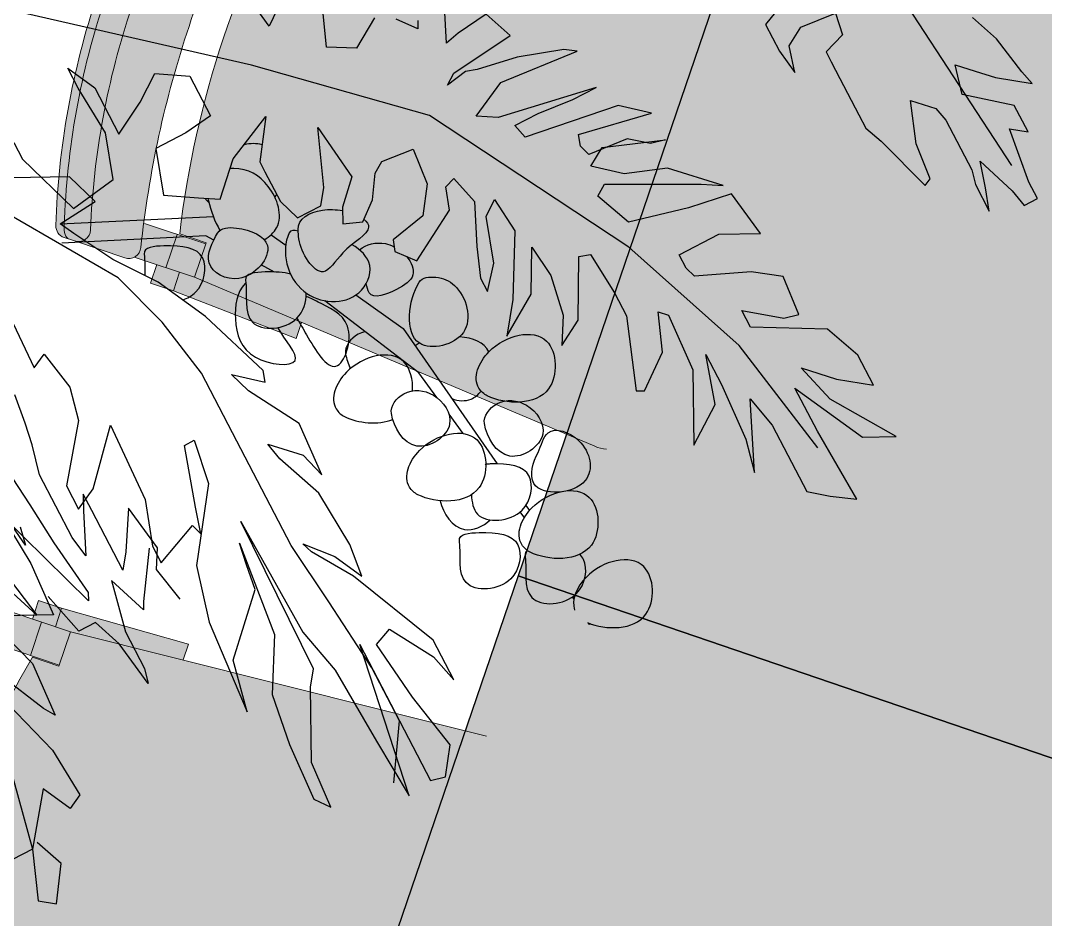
# Model space of a CAD drawing. Header units: millimetres. Extents: x -2729 to 15248, y -12439 to 5292.
# Drawn here: x 5204.8 to 5289.4, y -6617.2 to -6543 of the extents above; entities that cross this region are included whole.
import ezdxf

# ---------------------------------------------------------------- set-up
doc = ezdxf.new("R2010")
doc.units = ezdxf.units.MM
for name, color, linetype in [('0-Mek_vrf text', 7, 'Continuous'), ('ARBOLES', 118, 'Continuous'), ('tefris', 39, 'Continuous')]:
    doc.layers.add(name, color=color, linetype=linetype)
doc.layers.add('DUVAR 2_Ном_пера__60', color=7, linetype='Continuous', lineweight=35)
doc.layers.add('pencere_Ном_пера__80', color=7, linetype='Continuous', lineweight=13)

# ---------------------------------------------------------------- blocks, each defined once
blk = doc.blocks.new('dfgbdf')
at = {"layer": 'tefris', "color": 250, "lineweight": 9}
for p, q in [((-2454111.619684269, 525210.158802735), (-2454111.61313714, 525211.0721156007)), ((-2454072.020701715, 525209.8749354146), (-2454072.014154585, 525210.7882482801)), ((-2454111.619684269, 525210.158802735), (-2454111.651142441, 525205.7704439993)), ((-2454111.619684269, 525210.158802735), (-2454111.651142441, 525205.7704439993)), ((-2454072.020701715, 525209.8749354146), (-2454072.052159887, 525205.4865766789)), ((-2454072.020701715, 525209.8749354146), (-2454072.052159887, 525205.4865766789)), ((-2454111.393876919, 525199.8079857455), (-2454111.356269388, 525205.054168995)), ((-2454108.455731259, 525205.1188426953), (-2454108.493951429, 525199.7871974818)), ((-2454075.256584268, 525204.8808529217), (-2454075.294804439, 525199.5492077086)), ((-2454072.394878949, 525199.528419445), (-2454072.357271417, 525204.7746026947)), ((-2454112.985563781, 525203.1195695786), (-2454112.999900517, 525201.1196209646)), ((-2454112.985563781, 525203.1195695786), (-2454111.370220672, 525203.107989909)), ((-2454070.75587959, 525202.8168439397), (-2454072.371222701, 525202.8284236089)), ((-2454070.75587959, 525202.8168439397), (-2454070.770216322, 525200.816895326)), ((-2454111.375956003, 525202.3079215129), (-2454108.476030512, 525202.2871332491)), ((-2454108.377466755, 525202.0864215513), (-2454108.393953999, 525199.7864806453)), ((-2454075.276883522, 525202.0491434757), (-2454072.376958031, 525202.0283552122)), ((-2454112.999900517, 525201.1196209646), (-2454113.57778656, 525190.2564495396)), ((-2454112.999900517, 525201.1196209646), (-2454111.384557405, 525201.1080412957)), ((-2454075.378314627, 525201.8498654515), (-2454075.394801869, 525199.5499245452)), ((-2454070.770216322, 525200.816895326), (-2454072.385559435, 525200.828474995)), ((-2454070.770216322, 525200.816895326), (-2454070.348128059, 525189.946555534)), ((-2454114.364413285, 525164.5024694676), (-2454111.393876919, 525199.8079857455)), ((-2454111.393876919, 525199.8079857455), (-2454108.393953999, 525199.7864806453)), ((-2454075.394801869, 525199.5499245452), (-2454072.394878949, 525199.528419445)), ((-2454069.8998299, 525163.7397039934), (-2454072.394878949, 525199.528419445)), ((-2454113.57778656, 525190.2564495396), (-2454112.198356299, 525190.2465610235)), ((-2454070.348128059, 525189.946555534), (-2454071.727558321, 525189.95644405))]:
    blk.add_line(p, q, dxfattribs=at)
for centre, radius, start, end in [((-2454092.409191321, 525148.7779265486), 65.89265889045396, 89.45884940670703, 106.2935274857314), ((-2454092.109199028, 525148.7757760386), 65.89265889045396, 72.8850311529628, 89.71970926283139), ((-2454092.409191321, 525148.7779265486), 65.19265889045396, 89.45884940670703, 106.2935274857314), ((-2454092.112385946, 525148.7757988839), 65.19265889045396, 72.8850311529628, 89.71970926283139), ((-2454110.613162832, 525211.0649472337), 1, 106.424976356534, 179.5892793318425), ((-2454110.477309588, 525209.903743491), 1.465455548318734, 98.72199400806039, 127.3173746617995), ((-2454092.43093583, 525145.7446062912), 65.92605708526092, 89.4589154703867, 105.7679051027529), ((-2454092.130943537, 525145.7424557811), 65.92605708526092, 73.41065353881503, 89.71964317462334), ((-2454073.014128892, 525210.795416647), 1, 359.5892793318426, 72.75358231075933), ((-2454110.95488347, 525210.5468397918), 0.6645643387296895, 128.1842560686453, 174.5564035868221), ((-2454073.169802533, 525209.636302729), 1.465455548318734, 51.8611839938373, 80.45656463648214), ((-2454072.683058072, 525210.2724862649), 0.6645643387296895, 4.622155051725973, 50.99430259902947), ((-2454110.619709962, 525210.1516343682), 1, 179.5892793318425, 285.8993206494205), ((-2454073.020676022, 525209.8821037814), 1, 253.2792379985671, 359.5892793318426), ((-2454092.605583447, 525121.3815767524), 85.28971260092196, 89.48851251595534, 102.0700716838015), ((-2454092.305591153, 525121.3794262424), 85.28971260092196, 77.10848695473183, 89.69004613117218), ((-2454110.651168134, 525205.7632756322), 1, 179.5892793318425, 282.1716553241168), ((-2454073.052134194, 525205.4937450454), 1, 257.0069033155113, 359.5892793318426), ((-2454092.445793999, 525122.746649585), 80.92352941175771, 77.82438813700311, 101.3541705151467), ((-2454072.892565872, 525163.5310621646), 3, 344.9838835373608, 3.987984671885633)]:
    blk.add_arc(centre, radius, start, end, dxfattribs=at)
blk = doc.blocks.new('fgvbhfgjh')
h = blk.add_hatch(color=18)
h.set_gradient(color1=(8, 8, 8), color2=(145, 145, 145), one_color=1, tint=0.4099999964237213, name='INVCURVED')
h.paths.add_polyline_path([(-2451483.19880926, 521668.8699824771), (-2451413.19880926, 521668.8699824771), (-2451413.19880926, 521598.869982477), (-2451483.19880926, 521598.869982477)])
blk.add_lwpolyline([(-2451483.19880926, 521668.8699824771), (-2451413.19880926, 521668.8699824771), (-2451413.19880926, 521598.869982477), (-2451483.19880926, 521598.869982477), (-2451483.19880926, 521668.8699824771)])
blk = doc.blocks.new('mmmm')
at = {"layer": 'tefris'}
h = blk.add_hatch(color=18, dxfattribs=at)
h.set_gradient(color1=(8, 8, 8), color2=(92, 92, 92), one_color=1, tint=0.3600000143051147, name='CYLINDER')
h.paths.add_polyline_path([(-2457678.892278905, 522823.9789179585, 0.3305505333251211), (-2457678.188103657, 522824.9406429432), (-2457678.192090323, 522825.4611541359, -0.2427438629334576), (-2457678.467965631, 522824.9178096643, -0.119052518395025), (-2457679.100993811, 522824.6480447833, -0.0735875389792936), (-2457697.969665526, 522821.7752349952, -0.0735875389735171), (-2457716.873871161, 522824.4040783907, -0.1190525126681235), (-2457717.510331056, 522824.6656439186, -0.2196094287040335), (-2457717.79026306, 522825.1470969022), (-2457717.787277597, 522824.6848632938, 0.3305455976475086), (-2457717.070738772, 522823.7323320513, 0.0735875385497968), (-2457697.96355113, 522821.0752617001, 0.0735875387030554)])
edge = h.paths.add_edge_path()
edge.add_ellipse((-2457761.927457065, 522933.2963473811), major_axis=(119.3420201236627, -37.18174596169329), ratio=0.4265283154215424, start_angle=297.7073354583348, end_angle=323.01772509326184, ccw=False)
edge.add_line((-2457720.479314036, 522870.9425525646), (-2457717.560022761, 522835.9488346917))
edge.add_line((-2457717.56002276, 522835.9488346917), (-2457714.560085332, 522835.9682106028))
edge.add_line((-2457714.560085332, 522835.9682106035), (-2457714.545230468, 522833.6682585744))
edge.add_arc((-2457698.557250631, 522912.9967031139), 80.92352941115504, 258.6051640350927, 282.1349463954001)
edge.add_line((-2457681.545918755, 522833.8813935955), (-2457681.56077362, 522836.1813456244))
edge.add_line((-2457681.56077362, 522836.1813456244), (-2457678.560836191, 522836.2007215356))
edge.add_line((-2457678.560836191, 522836.2007215356), (-2457676.040386872, 522871.9876571211))
edge.add_arc((-2457679.032974006, 522872.19842298), 3.000000000802631, -4.02865014046936, 14.96878772636373)
h.paths.add_polyline_path([(-2457716.613432716, 522830.9711249828, 0.4790289221056363), (-2457717.82151988, 522829.986534193), (-2457717.793176506, 522825.5981805755, -0.500271849319481), (-2457716.518567012, 522826.5661890912, 0.07128175433068201), (-2457697.982926989, 522824.0751990416, 0.0712817547301692), (-2457679.481009383, 522826.80540622, -0.5002619448420746), (-2457678.194002657, 522825.8539742935), (-2457678.222345996, 522830.2423225585, 0.4790207402578018), (-2457679.443049894, 522831.2112000601, -0.0549629285443206), (-2457698.015219949, 522829.0750560141, -0.054962927260355)])
h.paths.add_polyline_path([(-2457697.969665526, 522821.7752349952, 0.0735875389792797), (-2457679.100993811, 522824.6480447833, 0.1254224069759553), (-2457678.438732215, 522824.9401432965, 0.2281353875295868), (-2457678.192090323, 522825.4611541359), (-2457678.194002451, 522825.8539426008), (-2457678.194002657, 522825.853974286, 0.4988503369004011), (-2457679.476677848, 522826.8066934443, -0.071298977506095), (-2457697.982926989, 522824.0751990416, -0.0712989770642944), (-2457716.522914801, 522826.5674202554, 0.4988602312897345), (-2457717.793176505, 522825.5981805753), (-2457717.79026306, 522825.1470969007, 0.205143870496195), (-2457717.539850573, 522824.6875981205, 0.1254224130629383), (-2457716.873871161, 522824.4040783907, 0.0735875389735347)])
h.paths.add_polyline_path([(-2457718.357715755, 522845.5108279814), (-2457719.737152685, 522845.5019185132), (-2457719.166976882, 522834.6383396718), (-2457717.551625958, 522834.6487728546), (-2457717.56002276, 522835.9488346917)])
h.paths.add_polyline_path([(-2457676.507285128, 522845.7811303599), (-2457677.88672206, 522845.7722208911), (-2457678.560836191, 522836.2007215356), (-2457678.552439389, 522834.9006596985), (-2457676.937088467, 522834.9110928807)])
h.paths.add_polyline_path([(-2457678.539522115, 522832.900701413), (-2457676.924171192, 522832.9111345956), (-2457676.937088467, 522834.9110928807), (-2457678.552439389, 522834.9006596985)])
h.paths.add_polyline_path([(-2457717.551625958, 522834.6487728546), (-2457719.166976882, 522834.6383396718), (-2457719.154059607, 522832.6383813862), (-2457717.538708684, 522832.6488145689)])
h.paths.add_polyline_path([(-2457714.643936654, 522833.4676168826), (-2457717.543876167, 522833.4488868353), (-2457717.526138697, 522830.7026260718, -0.2540112033113549), (-2457716.610005976, 522830.9703896076, 0.0059357257269831), (-2457714.62521569, 522830.5690838541)])
h = blk.add_hatch(color=33, dxfattribs=at)
h.set_gradient(color1=(172, 159, 128), one_color=1, tint=1, name='CYLINDER')
h.paths.add_polyline_path([(-2457681.460775706, 522836.1819914873), (-2457681.444629114, 522833.6820436308), (-2457678.544689599, 522833.7007736783), (-2457678.560836191, 522836.2007215356)])
h.paths.add_polyline_path([(-2457678.544689599, 522833.7007736783), (-2457681.444629114, 522833.6820436308), (-2457681.42590815, 522830.7835106015, 0.0059357249099136), (-2457679.446467393, 522831.2104203594, -0.254011277546088), (-2457678.526952128, 522830.9545129157)])
h.paths.add_polyline_path([(-2457717.56002276, 522835.9488346917), (-2457717.543876167, 522833.4488868353), (-2457714.643936654, 522833.4676168826), (-2457714.660083246, 522835.9675647388)])
at = {"extrusion": (0, 0, -1), "zscale": -1, "rotation": 90}
blk.add_blockref('fgvbhfgjh', (2979332.754085634, 2974352.648700772), dxfattribs=at)
at = {"layer": 'tefris', "xscale": -1, "rotation": 179.9593345443883}
blk.add_blockref('dfgbdf', (-3234.025752601215, 1046293.828574249), dxfattribs=at)
blk = doc.blocks.new('drudtu')
at = {"layer": 'ARBOLES', "color": 92}
for points in [[(-13.28063337639882, -0.8546099315385369), (-13.30605062967763, -0.7106734322767104), (-13.36535770085843, -0.5540366760148779), (-13.49668046985946, -0.3169647745625959), (-13.64918431997538, -0.1730282753007692), (-13.84828650448501, -0.0036912620390446)], [(-13.9287746567807, -0.1264606432771167), (-13.9287746567807, -0.1476277613008712), (-13.90335729335417, -0.2238294414437156), (-13.84828650448501, -0.2153625804198533), (-13.83134159553399, -0.1645614833484821), (-13.83557787784557, -0.1052934561817871), (-13.83557787784557, -0.079892942181889), (-13.81863296889455, -0.1137603172055925), (-13.81863296889455, -0.1730282753007692), (-13.78050697882865, -0.1518611572770148), (-13.75085344323825, -0.1306940392532603), (-13.71696373548398, -0.1518611572770148), (-13.71696373548398, -0.202662254348386), (-13.75085344323825, -0.2068957193960479), (-13.78897943330416, -0.2068957193960479), (-13.80592434225518, -0.2576968164674191), (-13.77203452435314, -0.2788639344911736), (-13.75085344323825, -0.2915642605626978), (-13.71696373548398, -0.2576968164674191), (-13.66189294661476, -0.2322963024675211), (-13.69154648220516, -0.2746305385150869), (-13.69154648220516, -0.2873307955149791), (-13.69154648220516, -0.3254316355864582), (-13.68307402772965, -0.3508322186578745), (-13.65342049213925, -0.3508322186578745), (-13.64071186549987, -0.3338984966102636), (-13.61529450207335, -0.2703970734673682), (-13.61105832990948, -0.3042645175626468), (-13.60682215774555, -0.3381318925863503), (-13.63223941102436, -0.3635324756578235), (-13.64071186549987, -0.3804661977054913), (-13.61953078438498, -0.3889330587292967), (-13.59834970327004, -0.3719993366816858), (-13.58140479431902, -0.3465987536102126), (-13.56869616767964, -0.3381318925863503), (-13.53057017761373, -0.3423653576340691), (-13.53480645992537, -0.3846995936816349), (-13.55598754104026, -0.4143335727291948), (-13.59834970327004, -0.4228004337530571), (-13.60258587543397, -0.4355006907529493), (-13.58564096648295, -0.4566678778482789), (-13.52633400544986, -0.4228004337530571), (-13.51786155097435, -0.397399919753159), (-13.50515292433497, -0.3931664547054403), (-13.49668046985946, -0.4270338988007192), (-13.51786155097435, -0.4736015308244286), (-13.53057017761373, -0.5074689749196502), (-13.53057017761373, -0.5244026969673179), (-13.50938909649884, -0.4990021138958447), (-13.49244418754782, -0.4482010168244737), (-13.47549938874452, -0.4355006907529493), (-13.47126310643294, -0.4778349958720903), (-13.50938909649884, -0.5455698149910724), (-13.53480645992537, -0.5794371900148328), (-13.48820801538395, -0.5498032109672161), (-13.46279076210519, -0.5032355098719883), (-13.4585544797935, -0.5413363499434105), (-13.46702693426901, -0.5879040510386382), (-13.48397184322003, -0.617538030086255), (-13.45431830762968, -0.6006043080385873), (-13.42042859987536, -0.5371029539672671), (-13.40771986308821, -0.5413363499434105), (-13.40348369092434, -0.5921375160863569), (-13.40348369092434, -0.6217714951339169), (-13.43313722651474, -0.7022065712528481), (-13.42466477203923, -0.7064399672289916), (-13.38653878197332, -0.6768059881814317), (-13.36959398317007, -0.6344717521338659), (-13.36112152869456, -0.6429386131576714), (-13.36535770085843, -0.7106734322767104), (-13.40348369092434, -0.7868751124195548), (-13.36112152869456, -0.757241133371938), (-13.34417661974353, -0.7022065712528481), (-13.34417661974353, -0.7403074113242702), (-13.34841290205518, -0.8080422304433093), (-13.35688524638292, -0.8461430705147313), (-13.32299553862865, -0.7699413903718872), (-13.31452308415314, -0.8080422304433093), (-13.31452308415314, -0.8461430705147313), (-13.31452308415314, -0.8927107716099592), (-13.2933420030382, -0.9096444245860515), (-13.26792474975944, -0.9265781466336624), (-13.27216092192331, -0.8376762094908691), (-13.27216092192331, -0.7826416473718361), (-13.22979875969353, -0.8673101885384857), (-13.1959090519392, -0.8842439105861537), (-13.24250738633291, -0.8122756264194528), (-13.25521612312006, -0.7657079253242252), (-13.22556258752966, -0.7953419734433603), (-13.19167276962762, -0.8207424874432581), (-13.19167276962762, -0.7826416473718361), (-13.20861767857864, -0.7403074113242702), (-13.28486954856269, -0.6979731752767613), (-13.28486954856269, -0.6768059881814317), (-13.24674366864455, -0.7064399672289916), (-13.22979875969353, -0.7106734322767104), (-13.22556258752966, -0.6641057311814828), (-13.25521612312006, -0.6429386131576714), (-13.31452308415314, -0.617538030086255), (-13.31875936646472, -0.6048377730862491), (-13.31875936646472, -0.5879040510386382), (-13.26792474975944, -0.5879040510386382), (-13.22556258752966, -0.6090711690623927), (-13.23403504200517, -0.5540366760148779), (-13.28486954856269, -0.5455698149910724), (-13.35264907421905, -0.5286360929434615), (-13.36959398317007, -0.4863018568958958), (-13.35688524638292, -0.4778349958720903), (-13.25945229528393, -0.5286360929434615), (-13.23827121416904, -0.5413363499434105), (-13.28486954856269, -0.494768717919758), (-13.33146799310416, -0.4778349958720903), (-13.36112152869456, -0.4524344128006172), (-13.33994044757967, -0.439734155800668), (-13.27216092192331, -0.4651347388721412), (-13.28910583087433, -0.4609012738244225), (-13.31028691198922, -0.4439675517768116), (-13.35688524638292, -0.439734155800668), (-13.36112152869456, -0.4270338988007192), (-13.35688524638292, -0.4143335727291948), (-13.27216092192331, -0.4312672947768628), (-13.30181445751371, -0.4058667117053897), (-13.41195614539985, -0.3889330587292967), (-13.41619231756372, -0.3719993366816858), (-13.38653878197332, -0.3719993366816858), (-13.34417661974353, -0.3762327326577726), (-13.31452308415314, -0.3762327326577726), (-13.42890094420316, -0.3550656146340181), (-13.45008202531799, -0.3423653576340691), (-13.40771986308821, -0.3211982396103146), (-13.31452308415314, -0.32966510063412), (-13.32723182094023, -0.3211982396103146), (-13.37806632749781, -0.3042645175626468), (-13.42466477203923, -0.2957976565388414), (-13.43737339867867, -0.2915642605626978), (-13.46279076210519, -0.2957976565388414), (-13.45008202531799, -0.2873307955149791), (-13.37383015533394, -0.2788639344911736), (-13.38653878197332, -0.2449965594674701), (-13.42466477203923, -0.2492299554436137), (-13.44160968099025, -0.2534634204912756), (-13.42466477203923, -0.2153625804198533)], [(-13.4585544797935, -0.2153625804198533), (-13.46279076210519, -0.2238294414437156), (-13.47973556090845, -0.202662254348386)], [(-13.50091664202333, -0.1899619973483801), (-13.53480645992537, -0.2111291153721915), (-13.564459885368, -0.1941954623960988), (-13.54751508656475, -0.1518611572770148)], [(-13.59411342095846, -0.1306940392532603), (-13.61105832990948, -0.1433942962531525), (-13.61953078438498, -0.0841263381579758)]]:
    blk.add_lwpolyline(points, dxfattribs=at)
at = {"layer": 'ARBOLES', "color": 72}
for points in [[(-12.93750442245412, -0.6727523854786776), (-12.95868561371677, -0.4568476711217251)], [(-13.07306347376679, -0.3848794560265425), (-13.11118935368493, -0.4018131090026352), (-13.11118935368493, -0.4356805530979142), (-13.10695318152106, -0.4653145321455308), (-13.09848072704555, -0.4356805530979142), (-13.07729964593066, -0.4229802960979649), (-13.03493748370088, -0.4272136920741083), (-13.03917365586475, -0.4526142751455815), (-13.06459101929128, -0.4610811361693872), (-13.06459101929128, -0.4737813931693361), (-13.06459101929128, -0.4949485111930906), (-13.06459101929128, -0.5415162122883183), (-13.06459101929128, -0.5584499343359859), (-13.05611856481577, -0.5796170523597404), (-13.03493748370088, -0.6473518714787794), (-13.02646502922537, -0.6431184064310607), (-13.02222885706144, -0.6007841703835517), (-13.00528394811042, -0.5542164692883241), (-12.98410286699559, -0.5753835873120785), (-12.97986669483166, -0.5923173093596894), (-12.97986669483166, -0.6558187325025849), (-12.98410286699559, -0.6727523854786776), (-12.98410286699559, -0.7066198295739561), (-12.97563041252008, -0.6812192465024829), (-12.96715795804457, -0.651585267454923), (-12.95021315924127, -0.6981529685501509), (-12.94597687692963, -0.7193200865739052), (-12.92903207812638, -0.7193200865739052), (-12.92903207812638, -0.6981529685501509), (-12.92055962365087, -0.6346515454072553), (-12.90361471469985, -0.6473518714787794), (-12.90361471469985, -0.613484427383501), (-12.95021315924127, -0.5753835873120785), (-12.94174070476576, -0.5415162122883183), (-12.92479579581474, -0.5584499343359859), (-12.90785099701149, -0.5753835873120785), (-12.87396117910945, -0.6007841703835517), (-12.87819746142109, -0.5838504483358841), (-12.8866699158966, -0.5372827472406563), (-12.89937854253598, -0.5034153722169528)], [(-13.88217621223928, -0.9689123826812284), (-13.84405022217337, -0.9096444245860515), (-13.84405022217337, -0.8419096054670125), (-13.85252267664888, -0.7530076683242193), (-13.86099513112439, -0.6768059881814317), (-13.86099513112439, -0.5328694889195483), (-13.86099513112439, -0.4566678778482789), (-13.87370375776377, -0.3846995936816349), (-13.89488483887866, -0.3169647745625959), (-13.9753729911744, -0.1899619973483801)], [(-14.02197143571582, -0.2449965594674701), (-14.02620760787969, -0.3635324756578235), (-14.00926269892867, -0.3550656146340181), (-14.00079035460093, -0.4016333157292459), (-14.00926269892867, -0.439734155800668), (-14.05586114347009, -0.4990021138958447), (-14.05586114347009, -0.5286360929434615), (-14.03044378004356, -0.5159358359435126), (-13.97960927348604, -0.4609012738244225), (-13.98384544564991, -0.5540366760148779), (-14.00079035460093, -0.6048377730862491), (-14.00079035460093, -0.6260048911100605), (-13.94995573789558, -0.6048377730862491), (-13.945719455584, -0.617538030086255), (-13.9372470011085, -0.5879040510386382), (-13.91606591999355, -0.5201692319196562), (-13.90335729335417, -0.5201692319196562), (-13.91182974782968, -0.5709703289910273), (-13.96690053669889, -0.6471720091338149), (-13.98384544564991, -0.7106734322767104), (-13.99231790012542, -0.8207424874432581), (-13.97960927348604, -0.7614745293480816), (-13.92030220230519, -0.7022065712528481), (-13.91606591999355, -0.6725725922052881), (-13.91182974782968, -0.6471720091338149), (-13.92453837446906, -0.757241133371938), (-13.95842808222339, -0.8165090914671147), (-13.96690053669889, -0.8757770495622914), (-13.97113681901053, -0.9435118686813304), (-13.95842808222339, -0.9604455907289412), (-13.95419191005951, -0.905411028609908), (-13.91606591999355, -0.8292093484670637), (-13.90335729335417, -0.8122756264194528), (-13.8991211211903, -0.6260048911100605), (-13.89488483887866, -0.7699413903718872), (-13.88217621223928, -0.8249759524909202), (-13.87794004007541, -0.9181112856098572), (-13.87370375776377, -0.990079569776558), (-13.84405022217337, -0.8122756264194528), (-13.84405022217337, -0.8884773065622404), (-13.84405022217337, -0.9858461047288392), (-13.82710542337006, -0.990079569776558), (-13.80592434225518, -0.9604455907289412), (-13.81863296889455, -0.8927107716099592), (-13.82710542337006, -0.8207424874432581), (-13.80592434225518, -0.8122756264194528), (-13.77627080666478, -0.8630767925623422), (-13.76779835218927, -0.8969441675860457), (-13.76779835218927, -0.8461430705147313), (-13.81439679673068, -0.7403074113242702), (-13.84405022217337, -0.6937397102290426), (-13.84828650448501, -0.6810394532290936), (-13.82286914105848, -0.7106734322767104), (-13.80592434225518, -0.7445408073004139), (-13.80168805994354, -0.7064399672289916), (-13.80592434225518, -0.6387051481100094), (-13.82710542337006, -0.5836706550624946), (-13.83134159553399, -0.5625035370387402), (-13.80168805994354, -0.5921375160863569), (-13.79321571561579, -0.6217714951339169), (-13.78897943330416, -0.5582700719910214), (-13.82286914105848, -0.4990021138958447), (-13.83134159553399, -0.4736015308244286), (-13.80168805994354, -0.4990021138958447), (-13.79745188777967, -0.4863018568958958), (-13.82710542337006, -0.4016333157292459), (-13.85675895896052, -0.3423653576340691), (-13.89064866671479, -0.2957976565388414), (-13.91606591999355, -0.2492299554436137), (-13.92453837446906, -0.2322963024675211), (-13.87794004007541, -0.2280628374198592), (-13.89064866671479, -0.1899619973483801), (-13.94995573789558, -0.1603280183008202)], [(-14.25919961029135, -0.7487742723481327), (-14.28038069140624, -0.8461430705147313), (-14.305797944685, -0.8461430705147313)], [(-14.12364055897868, -0.5159358359435126), (-14.12787684129032, -0.5371029539672671), (-14.13634929576583, -0.4736015308244286)], [(-14.16600283135623, -0.5413363499434105), (-14.15329409456908, -0.6133046341101114), (-14.18294763015948, -0.5328694889195483)], [(-14.19565625679886, -0.617538030086255), (-14.18294763015948, -0.6598723352053391), (-14.18718391247112, -0.7233736892766593), (-14.19565625679886, -0.7106734322767104), (-14.22107362022539, -0.6556388701576203)], [(-14.23378224686483, -0.6725725922052881), (-14.20836499358601, -0.757241133371938), (-14.20412871127437, -0.8165090914671147), (-14.22107362022539, -0.8249759524909202), (-14.2380184190287, -0.7911085083956415), (-14.28038069140624, -0.8461430705147313), (-14.30156177252113, -0.9011775635621893), (-14.2846168635701, -0.9138778896337136), (-14.25919961029135, -0.8757770495622914), (-14.27190823693073, -0.8419096054670125)]]:
    blk.add_lwpolyline(points, dxfattribs=at)
at = {"layer": 'ARBOLES'}
for points in [[(-13.92453837446906, -0.2322963024675211), (-13.76685477949715, -0.3053208776877394)], [(-13.77881406712367, -0.3291785808144549), (-13.78468875382558, -0.3206957826753118), (-13.93325749933195, -0.2525093009677981)], [(-13.71840934996724, -0.3539702311788471), (-13.70916239615186, -0.3720318724723359)], [(-13.73454240625895, -0.3931049791835015), (-13.74433585081012, -0.3789636611133282)], [(-13.63707419776218, -0.6045280402915854), (-13.64226733928576, -0.5699739320488657), (-13.69893802133578, -0.448393191661145)], [(-13.66470947874603, -0.4588596716225517), (-13.63483438194439, -0.5172132973475705), (-13.61120546286094, -0.7027464925448897)], [(-13.62960642345898, -0.6542170927530401), (-13.63361260909006, -0.6275607477818747)], [(-13.62310650318806, -0.6974662411905967), (-13.62321109104088, -0.6967703348743814)], [(-13.61196300953259, -0.7716127831680633), (-13.61325687526857, -0.7630036635264174)], [(-13.60398731533389, -0.7594230577897072), (-13.60309818288232, -0.7664044852562136)], [(-13.60487207792233, -0.8787673727115024), (-13.60506918718102, -0.8757887568016292)], [(-13.60264506878325, -0.875374684529147), (-13.60264506878325, -0.8761793311443586)], [(-13.60264506878325, -0.9106891743413212), (-13.60264506878325, -0.9124208139407664), (-13.60276907175701, -0.910546943413516)]]:
    blk.add_lwpolyline(points, dxfattribs=at)
at = {"layer": 'ARBOLES', "color": 108}
for points in [[(-14.00079035460093, -0.6725725922052881), (-14.00926269892867, -0.6302383561577223), (-13.99655407228929, -0.6090711690623927), (-14.0050265267648, -0.5540366760148779), (-14.03044378004356, -0.5963709120624437), (-14.04315251683071, -0.6133046341101114), (-14.04315251683071, -0.5371029539672671), (-14.04315251683071, -0.5159358359435126), (-14.05162486115851, -0.5328694889195483), (-14.07280605242111, -0.5794371900148328), (-14.07704222458504, -0.5540366760148779), (-14.07704222458504, -0.4736015308244286), (-14.06856977010953, -0.439734155800668), (-14.0643335979456, -0.4143335727291948), (-14.06009731563402, -0.3804661977054913)], [(-14.11940438681481, -0.32966510063412), (-14.10245947786379, -0.4990021138958447), (-14.09822330569987, -0.5498032109672161), (-14.08975085122436, -0.617538030086255), (-14.09398713353605, -0.6260048911100605), (-14.13634929576583, -0.494768717919758), (-14.13211301345419, -0.5582700719910214), (-14.13634929576583, -0.6217714951339169), (-14.18718391247112, -0.5963709120624437)], [(-14.0050265267648, -0.6048377730862491), (-14.03891623451907, -0.6556388701576203), (-14.04315251683071, -0.6641057311814828), (-14.06009731563402, -0.617538030086255), (-14.07280605242111, -0.6768059881814317), (-14.07280605242111, -0.7233736892766593), (-14.07704222458504, -0.7403074113242702), (-14.08551467906054, -0.6852728492052372), (-14.09822330569987, -0.6514054741814768), (-14.11940438681481, -0.6514054741814768), (-14.13211301345419, -0.6006043080385873)]]:
    blk.add_lwpolyline(points, dxfattribs=at)
at = {"layer": 'ARBOLES', "color": 92}
for points in [[(-13.68035772007049, -0.2586571414864149), (-13.6850276222757, -0.2543020785707366), (-13.69133445573827, -0.2511029374120142), (-13.6984491738308, -0.2491572732335197)], [(-13.76561955154956, -0.2827103975637364), (-13.76538025035339, -0.2848005977759396), (-13.76482959735532, -0.2869130927733234), (-13.7640081389645, -0.2889089397681204)], [(-13.69495885930794, -0.3181285988456075), (-13.69379291264828, -0.3174983531482081), (-13.69265404937821, -0.3167879367766737), (-13.69154648222786, -0.3160062003655017)]]:
    blk.add_open_spline(points, degree=3, dxfattribs=at)
at = {"layer": 'ARBOLES', "color": 104}
for points, knots in [([(-13.72785697179567, -0.3554273082730042), (-13.72097393985856, -0.3551259666487336), (-13.69736490901702, -0.3486571678661878), (-13.69004149631915, -0.302360002777398), (-13.70743624498388, -0.2740970956213875), (-13.72386878698224, -0.2664749015277277), (-13.72519596817066, -0.2659236410336554)], [0.0893167084627365, 0.0893167084627365, 0.0893167084627365, 0.0893167084627365, 0.1079302950128099, 0.1556988956569488, 0.1999243577451394, 0.2037073169322938, 0.2037073169322938, 0.2037073169322938, 0.2037073169322938]), ([(-13.7630194256995, -0.2842694514162112), (-13.76322713197013, -0.2852068962755769), (-13.76342386756557, -0.2861325721854175), (-13.76361504759382, -0.2870357391713902), (-13.76592139812164, -0.2979313315290248), (-13.76838352248707, -0.3109974479625901), (-13.76753307573074, -0.3226941652714412)], [0.2532073737827382, 0.2532073737827382, 0.2532073737827382, 0.2532073737827382, 0.255976912312857, 0.255976912312857, 0.255976912312857, 0.2893879684205001, 0.2893879684205001, 0.2893879684205001, 0.2893879684205001]), ([(-13.61693445609539, -0.3868573619618996), (-13.61511692725105, -0.3909519948067626), (-13.61380120485017, -0.4046352147135739), (-13.65365642818994, -0.4041505839161597), (-13.6943872795744, -0.431943760672553), (-13.69848318795003, -0.3819710667326639), (-13.68988616240145, -0.366027955037481), (-13.68839802780122, -0.3627297899558037), (-13.68356889391266, -0.3520269403859366), (-13.66072019330397, -0.3504058433255199), (-13.63990626261873, -0.3624621278569773), (-13.63399619469105, -0.3670437233600499)], [0.0758218292984375, 0.0758218292984375, 0.0758218292984375, 0.0758218292984375, 0.0909653606286844, 0.1322765297151502, 0.1631879828848794, 0.2095062026210607, 0.2203612446499804, 0.2203612446499804, 0.2203612446499804, 0.2555868561742692, 0.2728531884409536, 0.2728531884409536, 0.2728531884409536, 0.2728531884409536])]:
    blk.add_open_spline(points, degree=3, knots=knots, dxfattribs=at)
at = {"layer": 'ARBOLES', "color": 92}
for points, knots in [([(-13.84139081093616, -0.3730813830206756), (-13.83568461414907, -0.3739159225514328), (-13.81428858199653, -0.3729870859587763), (-13.78730205585201, -0.3362136832064131), (-13.82032983806755, -0.3132491030297118), (-13.85336349082674, -0.2991687109633805), (-13.85608518900315, -0.3067102627009426), (-13.85865715969696, -0.3138369346526879), (-13.86310501370125, -0.3213635624120918), (-13.86665698393067, -0.3287645242605421)], [0.0841147788638758, 0.0841147788638758, 0.0841147788638758, 0.0841147788638758, 0.0989274686183823, 0.1383661196921354, 0.1845461331177962, 0.2085990704054558, 0.2085990704054558, 0.2085990704054558, 0.2313287949356603, 0.2313287949356603, 0.2313287949356603, 0.2313287949356603]), ([(-13.68922289480584, -0.3645117000319171), (-13.69278141823549, -0.3612739402236453), (-13.69629141778374, -0.3591353475451999), (-13.6993795974537, -0.3615312095743945), (-13.71735207827894, -0.3754745642303838), (-13.73213366553955, -0.4324475208776839), (-13.66932848461658, -0.4711969068728071), (-13.62851001035114, -0.4390436299602423), (-13.63623812244126, -0.4156649409258826), (-13.64222374947556, -0.4063041918902659)], [0.2552211409406455, 0.2552211409406455, 0.2552211409406455, 0.2552211409406455, 0.2669468851316102, 0.2669468851316102, 0.2669468851316102, 0.3351879640700917, 0.3973758533362949, 0.4307845137222052, 0.4613566331458677, 0.4613566331458677, 0.4613566331458677, 0.4613566331458677]), ([(-13.76902040781409, -0.3892205742549581), (-13.76936061755994, -0.3892389889547267), (-13.76970955941306, -0.3892998012411972), (-13.77006737580749, -0.3894068750069515), (-13.78334865845056, -0.3933811952694501), (-13.80275011359327, -0.4215086642695029), (-13.81197351902179, -0.4682730164060427), (-13.74731490042945, -0.5109254319936021), (-13.75966394877798, -0.4668575735411018), (-13.76025252737502, -0.4507983847387731)], [0.2415712871715615, 0.2415712871715615, 0.2415712871715615, 0.2415712871715615, 0.2426917675466332, 0.2426917675466332, 0.2426917675466332, 0.2842813000247038, 0.3332464141173848, 0.3782504734777373, 0.4202867725536751, 0.4202867725536751, 0.4202867725536751, 0.4202867725536751]), ([(-13.63750163418431, -0.4152876036006532), (-13.62784562283262, -0.4133927471351875), (-13.61296397390415, -0.4166070319451425), (-13.60303733966999, -0.42764584265184), (-13.60095735780717, -0.4306183130806434)], [0.0145903712121993, 0.0145903712121993, 0.0145903712121993, 0.0145903712121993, 0.0425268450086843, 0.05156097003383099, 0.05156097003383099, 0.05156097003383099, 0.05156097003383099]), ([(-13.5937519123741, -0.4465358724363643), (-13.59163146681527, -0.4552328587733765), (-13.59316457399559, -0.4726370699133505), (-13.62182444181019, -0.4760956911400386), (-13.65464273418016, -0.4718871076834752), (-13.64913848394684, -0.4567234187115794), (-13.64849950798556, -0.4528227398585809)], [0.0663065959348906, 0.0663065959348906, 0.0663065959348906, 0.0663065959348906, 0.0897024073093778, 0.1145643855725002, 0.145801347404508, 0.1568425893196401, 0.1568425893196401, 0.1568425893196401, 0.1568425893196401]), ([(-13.65320158441879, -0.7201653531625835), (-13.65689537517257, -0.7280634092621288), (-13.66464766060963, -0.7519182312782604), (-13.60996099969278, -0.7764306084353887), (-13.57331750531539, -0.7264980617349508), (-13.60031735762112, -0.7077247675128984), (-13.62151505474783, -0.6975297048153273), (-13.6232110910409, -0.6967703348744135)], [0.0238737127274304, 0.0238737127274304, 0.0238737127274304, 0.0238737127274304, 0.0481760147405982, 0.0989274686183823, 0.1383661196921354, 0.1845461331177962, 0.1885828088122863, 0.1885828088122863, 0.1885828088122863, 0.1885828088122863]), ([(-13.62632060281143, -0.8054609176015501), (-13.62857450137425, -0.8057655444393941), (-13.63028715814233, -0.8069142558301186), (-13.63114544108346, -0.8092924714831646), (-13.63659677411186, -0.8243975666875725), (-13.66509560922868, -0.8591047928807729), (-13.59900580230972, -0.888728438689073), (-13.57243422917325, -0.8525204749267683), (-13.57492155963656, -0.839137693917765), (-13.5758138946885, -0.8368339506243794)], [0.2010140170968156, 0.2010140170968156, 0.2010140170968156, 0.2010140170968156, 0.2085990704054558, 0.2085990704054558, 0.2085990704054558, 0.256775085146054, 0.3075265390238381, 0.3469651900975912, 0.3556621764471572, 0.3556621764471572, 0.3556621764471572, 0.3556621764471572]), ([(-13.6036026119585, -0.9095690452964164), (-13.58895205240975, -0.9271041418703037), (-13.53808815189734, -0.9535820022123482), (-13.49837707198514, -0.8690865375076857), (-13.57389274739324, -0.8504797268744448), (-13.60815552509888, -0.8779952615110141), (-13.61004490259727, -0.8901849697991224)], [0.0036387939088351, 0.0036387939088351, 0.0036387939088351, 0.0036387939088351, 0.0699594919735168, 0.1240003134538466, 0.1901201597056628, 0.2285966564428804, 0.2285966564428804, 0.2285966564428804, 0.2285966564428804])]:
    blk.add_open_spline(points, degree=3, knots=knots, dxfattribs=at)
for points, start_tangent, end_tangent in [([(-13.77135422070301, -0.3241979775688542), (-13.7955188787626, -0.3495540900213463), (-13.77377072132385, -0.3809473890337749), (-13.72785790582552, -0.3628358801391336), (-13.74960606326427, -0.329027747130862), (-13.77135422070301, -0.3241979775688542)], (-0.8413414486865045, -0.5405039932526811), (-0.8413414486865045, -0.5405039932526811)), ([(-13.60296127490469, -0.6555251363103203), (-13.59450369680616, -0.7014076424384506), (-13.54979904458106, -0.6965778728764498), (-13.55100729489148, -0.6591474380892457), (-13.58000486715553, -0.6422433969776871), (-13.60296127490469, -0.6555251363103203)], (-0.3027611894685024, -0.953066452117384), (-0.3027611894685024, -0.953066452117384)), ([(-13.62440550137549, -0.8085915846289173), (-13.55907555853592, -0.8336181522275969), (-13.53621001761604, -0.7846530889200701), (-13.599362376929, -0.7650670331259626), (-13.62876084250308, -0.7966223367744938), (-13.62440550137549, -0.8085915846289173)], (0.5934540383026051, -0.8048678801035176), (0.5934540383026051, -0.8048678801035176))]:
    blk.add_spline(points, degree=3, dxfattribs=dict(at, start_tangent=start_tangent, end_tangent=end_tangent))
at = {"layer": 'ARBOLES', "color": 108}
for points, knots in [([(-13.71945148381146, -0.4037283279590726), (-13.72530578331738, -0.3981441303935256), (-13.74238128579782, -0.3881846373123849), (-13.76505511982825, -0.3785200544967129), (-13.76777681800466, -0.386061606234275), (-13.77322815103305, -0.4011667014386834), (-13.80172698614987, -0.4358739276318834), (-13.74088692318286, -0.4631444638962634), (-13.71758903807503, -0.4397456077025394), (-13.71362834790419, -0.4309587132855202)], [0.1603921621489026, 0.1603921621489026, 0.1603921621489026, 0.1603921621489026, 0.1845461331177962, 0.2085990704054558, 0.2085990704054558, 0.2085990704054558, 0.256775085146054, 0.3075265390238381, 0.3359742864488732, 0.3359742864488732, 0.3359742864488732, 0.3359742864488732]), ([(-13.73637144557326, -0.4514011886238177), (-13.7358304483432, -0.4580299914872139), (-13.73493700371286, -0.4825900664076796), (-13.73169329913541, -0.5419540765179925), (-13.67427122500993, -0.4853135017032584), (-13.70369728571767, -0.4511662567084064), (-13.71145902794489, -0.4386470876806128), (-13.715501928141, -0.4345430168598698)], [0.0352111594537575, 0.0352111594537575, 0.0352111594537575, 0.0352111594537575, 0.0550985811125989, 0.1036775807447867, 0.1508345907283795, 0.1940576681834141, 0.210664648240791, 0.210664648240791, 0.210664648240791, 0.210664648240791]), ([(-13.67464271778718, -0.5005161040124692), (-13.6773242687637, -0.4998248777273099), (-13.6894341982018, -0.4983813530031311), (-13.70332202010766, -0.5044136221294107), (-13.70599860189157, -0.5128392737430651), (-13.70763502844608, -0.5179906052370172), (-13.70863169577724, -0.5239662702392085), (-13.70870760430538, -0.5299662565935765)], [0.1546176072026428, 0.1546176072026428, 0.1546176072026428, 0.1546176072026428, 0.1626351654400336, 0.1891568783644632, 0.1891568783644632, 0.1891568783644632, 0.2053719014066854, 0.2053719014066854, 0.2053719014066854, 0.2053719014066854]), ([(-13.65825411980365, -0.5848436489737187), (-13.65153080011984, -0.574331676821199), (-13.64224294630591, -0.535107932857187), (-13.71005640651934, -0.5183989223668882), (-13.74920979785718, -0.5525519568892925), (-13.74235894298955, -0.5717072911385622), (-13.73983932935784, -0.5751244994673411), (-13.72966751329276, -0.5889199537143474), (-13.71076110875552, -0.6016589169866648), (-13.69292491100857, -0.6032502258152502)], [0.0907909780440529, 0.0907909780440529, 0.0907909780440529, 0.0907909780440529, 0.1240003134538466, 0.1901201597056628, 0.2332479577767576, 0.2459849861012266, 0.2459849861012266, 0.2459849861012266, 0.2974050561078702, 0.2974050561078702, 0.2974050561078702, 0.2974050561078702]), ([(-13.62260122962397, -0.6132674515481507), (-13.61716574443784, -0.6192269815400007), (-13.60643302967803, -0.6259124786812773), (-13.59398166059273, -0.6231788878684235), (-13.58925034437122, -0.6210956543172053)], [0.0414015621115711, 0.0414015621115711, 0.0414015621115711, 0.0414015621115711, 0.06364120409491901, 0.0779075212221643, 0.0779075212221643, 0.0779075212221643, 0.0779075212221643]), ([(-13.68801212725752, -0.7097415447008473), (-13.69136513826776, -0.7242000896399219), (-13.68878812563817, -0.7557076090000887), (-13.6579788008824, -0.7584123845456805), (-13.64758334322218, -0.7552857936578709)], [0.1934037670454975, 0.1934037670454975, 0.1934037670454975, 0.1934037670454975, 0.2358123710302858, 0.2649957863037505, 0.2649957863037505, 0.2649957863037505, 0.2649957863037505])]:
    blk.add_open_spline(points, degree=3, knots=knots, dxfattribs=at)
for points, start_tangent, end_tangent in [([(-13.59449920502394, -0.4792064541344311), (-13.62591327790884, -0.5407855335910519), (-13.57637571147926, -0.5528599067109106), (-13.56066871855541, -0.5009402648079977), (-13.57516754820603, -0.4828287559133635), (-13.59449920502394, -0.4792064541344311)], (-0.8579143710267381, -0.5137926935893466), (-0.8579143710267381, -0.5137926935893466)), ([(-13.58552259290223, -0.6291083241989277), (-13.52019265006266, -0.6541348917976073), (-13.49732710914278, -0.6051698284900802), (-13.56047946845575, -0.585583772695973), (-13.58987793402982, -0.617139076344504), (-13.58552259290223, -0.6291083241989277)], (0.5934540383026051, -0.8048678801035176), (0.5934540383026051, -0.8048678801035176)), ([(-13.70715219575421, -0.6920199552689505), (-13.64182225291464, -0.7170465228676299), (-13.61895671199476, -0.6680814595601028), (-13.68210907130772, -0.6484954037659953), (-13.7115075368818, -0.6800507074145266), (-13.70715219575421, -0.6920199552689505)], (0.5934540383026051, -0.8048678801035176), (0.5934540383026051, -0.8048678801035176)), ([(-13.68944412782147, -0.7600442301659494), (-13.70468782176806, -0.8057449762337006), (-13.65786799168358, -0.8253310320278082), (-13.6328248672371, -0.7948638510542559), (-13.66548983865689, -0.7622204247307458), (-13.68944412782147, -0.7600442301659494)], (-0.3394635104884347, -0.9406192242596724), (-0.3394635104884347, -0.9406192242596724))]:
    blk.add_spline(points, degree=3, dxfattribs=dict(at, start_tangent=start_tangent, end_tangent=end_tangent))
for points in [[(-13.62604333110646, -0.5405577875974288), (-13.62815726300551, -0.5404681956408073), (-13.6301052947634, -0.5405837506958875), (-13.63180988312495, -0.5409615241648869)], [(-13.65142685896746, -0.551900145537509), (-13.65128503390494, -0.551671945579459), (-13.65114765444878, -0.5514410203544227), (-13.65101467412572, -0.5512074834586242)], [(-13.56098072569822, -0.5857476432177366), (-13.56032691332591, -0.5736558375699321), (-13.56936603503364, -0.5632627267667285), (-13.58269577513106, -0.5552687975176624)]]:
    blk.add_open_spline(points, degree=3, dxfattribs=at)
at = {"layer": 'ARBOLES', "color": 104}
for points, start_tangent, end_tangent in [([(-13.69127895888283, -0.5966856111138945), (-13.6828213807843, -0.6425681172420248), (-13.63811672855919, -0.6377383476800241), (-13.63932497886962, -0.6003079128928199), (-13.66832255113366, -0.5834038717812611), (-13.69127895888283, -0.5966856111138945)], (-0.3027611894685024, -0.953066452117384), (-0.3027611894685024, -0.953066452117384)), ([(-13.56412693318503, -0.712517656299692), (-13.58466684031335, -0.7414960705311096), (-13.53150460998972, -0.7656447152005263), (-13.51700586737628, -0.7221770938533929), (-13.54358693901951, -0.6980284491839761), (-13.56412693318503, -0.712517656299692)], (-0.8194106148097597, -0.573206982107765), (-0.8194106148097597, -0.573206982107765))]:
    blk.add_spline(points, degree=3, dxfattribs=dict(at, start_tangent=start_tangent, end_tangent=end_tangent))

msp = doc.modelspace()

# ---------------------------------------------------------------- linework, layer by layer
at = {"layer": 'DUVAR 2_Ном_пера__60', "linetype": 'Continuous'}
for centre, radius, start, end in [((4577.669971313018, -8672.59918588036), 2305.54076379912, 41.93383442391517, 89.12351082537002), ((4574.610814676762, -8702.120303334135), 2294.239100121449, 58.69528556993558, 74.04392736578009)]:
    msp.add_arc(centre, radius, start, end, dxfattribs=at)
at = {"layer": 'DUVAR 2_Ном_пера__60', "linetype": 'Continuous', "lineweight": 5}
msp.add_arc((4574.610814676762, -8702.120303334135), 2294.239100121449, 58.69528556993558, 74.04392736578009, dxfattribs=at)
at = {"layer": 'pencere_Ном_пера__80', "linetype": 'Continuous'}
for radius, start, end in [(2289.540786453795, 58.46194396120247, 73.6537880216286), (2281.540797795683, 58.47148679218017, 73.67994812566637)]:
    msp.add_arc((4577.669971313018, -8672.59918588036), radius, start, end, dxfattribs=at)

# ---------------------------------------------------------------- block references
at = {"xscale": 72.83395656964244, "yscale": 72.83395656964244, "zscale": 72.83395656964244, "rotation": 27.5388631718018}
msp.add_blockref('drudtu', (6099.490186495723, -6075.83641919314), dxfattribs=at)
at = {"layer": '0-Mek_vrf text', "color": 1, "rotation": 251.142491181949}
for p in [(-1283914.306378455, -2163338.746419895), (-1283936.931477585, -2163404.989192251)]:
    msp.add_blockref('mmmm', p, dxfattribs=at)

doc.saveas('drawing.dxf')
